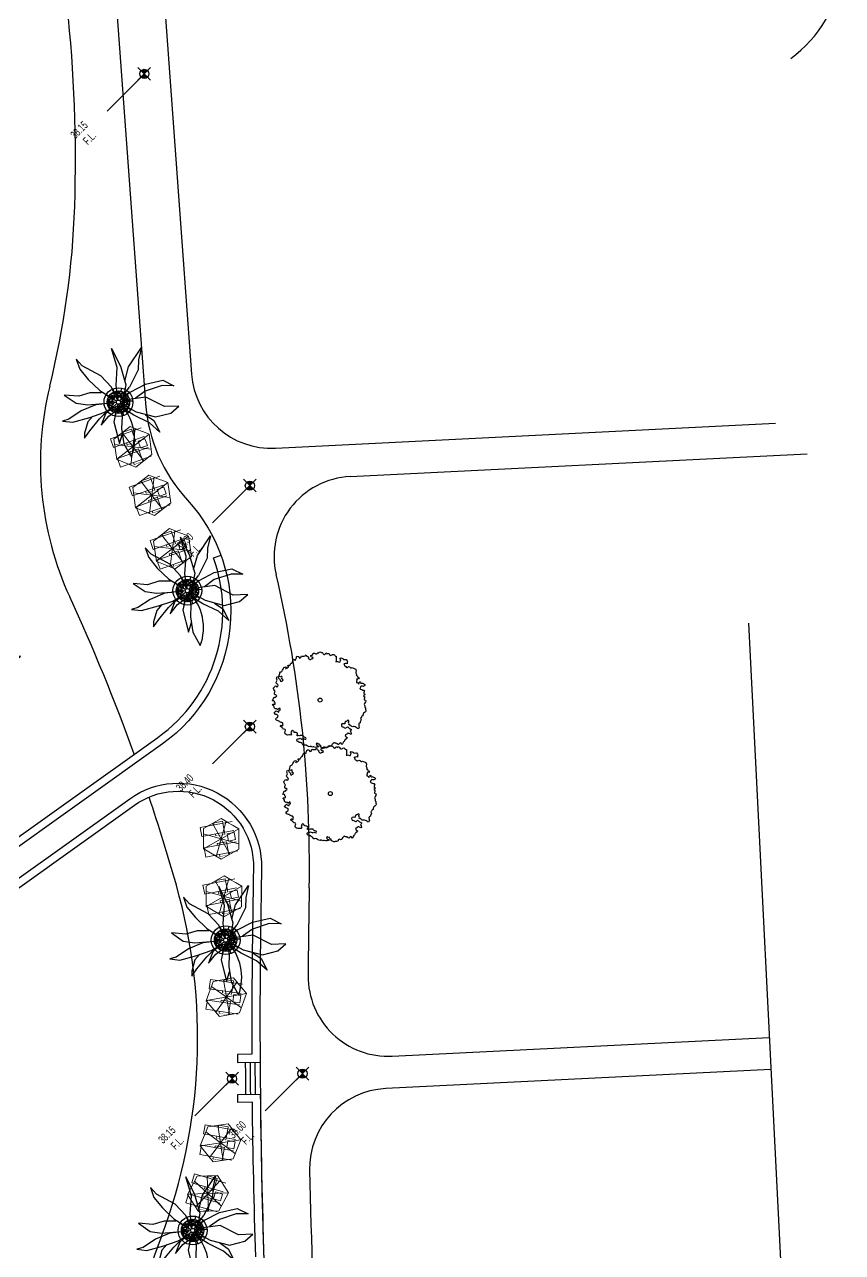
# Model space of a CAD drawing. Extents: x 309418 to 1212698, y 3438380 to 6877191.
# Drawn here: x 606456.4 to 606507.4, y 3438882.4 to 3438959.1 of the extents above; entities that cross this region are included whole.
import ezdxf
from ezdxf.enums import TextEntityAlignment as Align

# ---------------------------------------------------------------- set-up
doc = ezdxf.new("R2010")
doc.units = 0
doc.header["$MEASUREMENT"] = 0
doc.set_wipeout_variables(frame=1)
for name, color, linetype in [('CR-GL$0$CR-SW', 4, 'Continuous'), ('DRAFT LINES', 32, 'Continuous'), ('LA-GNRL-NOTES-Text-03', 240, 'Continuous'), ('LA-HARD-PAVE-HATCH-MARBLE-TYPE (PV - MT-BG-01-AN - RA- ∅ - 01)', 227, 'Continuous'), ('LA-HARD-PAVE-HATCH-WOOD-TYPE( PV - WO-DW-01-∅ - ∅-∅ - 04)', 17, 'Continuous'), ('LA-HARD-PAVE-LINE-01', 30, 'Continuous'), ('LA-PLNT-PALMS', 251, 'Continuous'), ('LA-PLNT-TREE-TRUNK', 52, 'Continuous'), ('LA-RC WALL', 5, 'Continuous'), ('LA-STAIRS', 10, 'Continuous'), ('Tree-Delonix regia', 71, 'Continuous')]:
    doc.layers.add(name, color=color, linetype=linetype)
doc.layers.add('HW-LA-SF-LOUNGE CHAIRS', color=215, linetype='Continuous', lineweight=0)
doc.layers.add('L-CON-SF-CABANA', color=215, linetype='Continuous', lineweight=0)
doc.layers.add('LA-GRAD-Spot Levels', color=7, linetype='Continuous', true_color=0xa50029)
doc.styles.add('TXT- (3)', font='gh-general font.shx', dxfattribs={"width": 0.7})

# ---------------------------------------------------------------- blocks, each defined once
blk = doc.blocks.new('Lounge 1')
at = {"lineweight": 13, "extrusion": (0, 0, -1)}
blk.add_line((0.411, 1.439), (0.411, 0.859), dxfattribs=at)
blk.add_wipeout([(0.29, 0.859), (0.29, 0), (-0.29, 0), (-0.29, 0.859), (-0.411, 0.859), (-0.411, 1.439), (-0.29, 1.439), (-0.29, 2.03), (0.29, 2.03), (0.29, 1.439), (0.411, 1.439), (0.411, 0.859)])
at = {"extrusion": (0, 0, -1)}
for p, q in [((-0.29, 2.03), (-0.29, 0)), ((0.29, 2.03), (0.29, 0)), ((0.29, 0), (-0.29, 0))]:
    blk.add_line(p, q, dxfattribs=at)
at = {"lineweight": 13, "extrusion": (0, 0, -1)}
for p, q in [((-0.29, 1.439), (-0.411, 1.439)), ((-0.411, 1.439), (-0.411, 0.859)), ((-0.29, 0.859), (-0.411, 0.859)), ((0.411, 1.439), (0.29, 1.439)), ((0.411, 0.859), (0.29, 0.859))]:
    blk.add_line(p, q, dxfattribs=at)
blk.add_lwpolyline([(0.29, 1.439), (-0.29, 1.439)])
blk = doc.blocks.new('umbrella')
blk.add_lwpolyline([(-0.328, 1.236), (-1.23, 0.331), (-0.897, -0.902), (0.338, -1.231), (1.239, -0.326), (0.907, 0.907)], close=True)
for points in [[(0.329, -1.229), (-0.331, 1.235)], [(1.074, 0.287), (-1.064, -0.282)]]:
    blk.add_lwpolyline(points)
at = {"layer": 'L-CON-SF-CABANA', "extrusion": (0, 0, -1)}
for p, q in [((0.575, 0.995), (-0.571, -0.989)), ((-0.987, 0.575), (0.996, -0.57))]:
    blk.add_line(p, q, dxfattribs=at)
blk = doc.blocks.new('LA-SIDE TABLE-0')
at = {"layer": 'HW-LA-SF-LOUNGE CHAIRS'}
blk.add_lwpolyline([(-0.161, 0.157), (0.161, -0.157), (-0.153, -0.479), (-0.475, -0.166)], close=True, dxfattribs=at)
blk = doc.blocks.new('*U426')
at = {"layer": 'HW-LA-SF-LOUNGE CHAIRS', "rotation": 192.317488321004}
blk.add_blockref('Lounge 1', (-0.884, 0.99), dxfattribs=at)
blk.add_blockref('Lounge 1', (0.387, 1.267), dxfattribs=at)
at = {"rotation": 236.5277601601422}
blk.add_blockref('LA-SIDE TABLE-0', (0.185, -0.855), dxfattribs=at)
at = {"layer": 'HW-LA-SF-LOUNGE CHAIRS', "rotation": 195.8264815988231}
blk.add_blockref('umbrella', (-0.003, 0.005), dxfattribs=at)
blk = doc.blocks.new('*U430')
at = {"layer": 'HW-LA-SF-LOUNGE CHAIRS', "rotation": 192.317488321004}
blk.add_blockref('Lounge 1', (-0.884, 0.99), dxfattribs=at)
blk.add_blockref('Lounge 1', (0.387, 1.267), dxfattribs=at)
at = {"rotation": 236.5277601601422}
blk.add_blockref('LA-SIDE TABLE-0', (0.185, -0.855), dxfattribs=at)
at = {"layer": 'HW-LA-SF-LOUNGE CHAIRS', "rotation": 195.8264815988231}
blk.add_blockref('umbrella', (-0.003, 0.005), dxfattribs=at)
blk = doc.blocks.new('*U431')
at = {"layer": 'HW-LA-SF-LOUNGE CHAIRS', "rotation": 192.317488321004}
blk.add_blockref('Lounge 1', (-0.884, 0.99), dxfattribs=at)
blk.add_blockref('Lounge 1', (0.387, 1.267), dxfattribs=at)
at = {"rotation": 236.5277601601422}
blk.add_blockref('LA-SIDE TABLE-0', (0.185, -0.855), dxfattribs=at)
at = {"layer": 'HW-LA-SF-LOUNGE CHAIRS', "rotation": 195.8264815988231}
blk.add_blockref('umbrella', (-0.003, 0.005), dxfattribs=at)
blk = doc.blocks.new('*U432')
at = {"layer": 'HW-LA-SF-LOUNGE CHAIRS', "rotation": 183.8388536765383}
blk.add_blockref('Lounge 1', (-0.728, 1.109), dxfattribs=at)
blk.add_blockref('Lounge 1', (0.569, 1.196), dxfattribs=at)
at = {"rotation": 228.0491255156765}
blk.add_blockref('LA-SIDE TABLE-0', (0.057, -0.873), dxfattribs=at)
at = {"layer": 'HW-LA-SF-LOUNGE CHAIRS', "rotation": 187.3478469543574}
blk.add_blockref('umbrella', (-0.002, 0.006), dxfattribs=at)
blk = doc.blocks.new('*U465')
at = {"layer": 'HW-LA-SF-LOUNGE CHAIRS', "rotation": 183.8388536765383}
blk.add_blockref('Lounge 1', (-0.728, 1.109), dxfattribs=at)
blk.add_blockref('Lounge 1', (0.569, 1.196), dxfattribs=at)
at = {"rotation": 228.0491255156765}
blk.add_blockref('LA-SIDE TABLE-0', (0.057, -0.873), dxfattribs=at)
at = {"layer": 'HW-LA-SF-LOUNGE CHAIRS', "rotation": 187.3478469543574}
blk.add_blockref('umbrella', (-0.002, 0.006), dxfattribs=at)
blk = doc.blocks.new('GH-B-LA-PL-PALM')
for p, q in [((-1.517, 2.964), (-2.174, 3.082)), ((-2.174, 3.082), (-1.583, 2.408)), ((-1.583, 2.408), (-1.319, 1.141)), ((-0.725, 2.373), (-1.517, 2.964)), ((-0.226, 1.232), (-0.725, 2.373)), ((-2.808, 1.298), (-2.97, 2.047)), ((-2.97, 2.047), (-2.513, 1.474)), ((-1.933, 0.598), (-2.808, 1.298)), ((-2.513, 1.474), (-1.587, 0.875)), ((-1.587, 0.875), (-0.851, 0.675)), ((-1.319, 1.141), (-0.653, 0.504)), ((-0.022, 0.123), (-0.226, 1.232)), ((-0.955, 0.175), (-1.933, 0.598)), ((-0.955, 0.175), (-0.123, 0.023)), ((-0.653, 0.504), (-0.099, 0.076)), ((-0.585, -0.034), (-1.172, -0.045)), ((0.206, -1.184), (0.662, -1.757)), ((0.662, -1.757), (1.267, -2.163)), ((1.267, -2.163), (1.777, -2.915))]:
    blk.add_line(p, q)
for points in [[(-0.451, 1.808), (-0.499, 2.44), (-0.17, 3.188), (-0.209, 2.316), (0.031, 1.265), (0.106, 0.609)], [(0.075, 0.1), (0.543, 0.728), (1.155, 1.179), (1.809, 1.901), (2.162, 2.778)], [(0.112, 0.054), (1.131, 0.546), (1.977, 1.672), (1.392, 1.44)], [(-0.085, -0.091), (-0.721, -0.772), (-1.64, -1.411), (-2.332, -2.431), (-1.827, -1.319), (-1.132, -0.325), (-0.476, 0.023), (-0.125, 0.006)], [(0.484, -0.064), (1.072, -0.167), (1.803, 0.069), (1.06, 0.076), (0.462, 0.223)], [(-1.27, -0.522), (-2.104, -0.891), (-3.563, -1.025), (-2.852, -0.688), (-2.355, -0.309), (-1.172, -0.045)], [(-0.056, -0.112), (-0.459, -0.92), (-0.598, -1.887), (-0.356, -3.184), (-0.437, -3.729), (-0.092, -3.173), (0.082, -2.348), (0.165, -1.363), (0.015, -0.124)], [(0.089, -0.087), (1.018, -0.999), (1.885, -1.46), (2.766, -1.745), (3.106, -1.976), (2.762, -1.439), (1.868, -0.796), (1.076, -0.298), (0.553, -0.094), (0.123, -0.021)], [(1.777, -2.915), (1.7, -2.02), (1.329, -1.394), (0.682, -0.702)], [(1.682, -0.703), (2.163, -0.713), (2.841, -0.428), (3.079, -0.234), (2.524, -0.261), (1.55, -0.256), (0.968, -0.194)]]:
    blk.add_lwpolyline(points)
blk.add_arc((3.175, -0.24), 3.184, 108.55511, 173.42729)
at = {"layer": 'LA-PLNT-TREE-TRUNK'}
blk.add_circle((0, 0), 0.131, dxfattribs=at)
blk = doc.blocks.new('*U471')
at = {"layer": 'HW-LA-SF-LOUNGE CHAIRS', "rotation": 156.5162076056311}
blk.add_blockref('Lounge 1', (-0.138, 1.32), dxfattribs=at)
blk.add_blockref('Lounge 1', (1.055, 0.802), dxfattribs=at)
at = {"rotation": 200.7264794447693}
blk.add_blockref('LA-SIDE TABLE-0', (-0.35, -0.801), dxfattribs=at)
at = {"layer": 'HW-LA-SF-LOUNGE CHAIRS', "rotation": 160.0252008834503}
blk.add_blockref('umbrella', (0.001, 0.006), dxfattribs=at)
blk = doc.blocks.new('*U472')
at = {"layer": 'HW-LA-SF-LOUNGE CHAIRS', "rotation": 164.4099887935243}
blk.add_blockref('Lounge 1', (-0.317, 1.288), dxfattribs=at)
blk.add_blockref('Lounge 1', (0.935, 0.939), dxfattribs=at)
at = {"rotation": 208.6202606326625}
blk.add_blockref('LA-SIDE TABLE-0', (-0.237, -0.842), dxfattribs=at)
at = {"layer": 'HW-LA-SF-LOUNGE CHAIRS', "rotation": 167.9189820713435}
blk.add_blockref('umbrella', (0, 0.006), dxfattribs=at)
blk = doc.blocks.new('*U474')
at = {"layer": 'HW-LA-SF-LOUNGE CHAIRS', "rotation": 162.8352293196085}
blk.add_blockref('Lounge 1', (-0.282, 1.296), dxfattribs=at)
blk.add_blockref('Lounge 1', (0.96, 0.913), dxfattribs=at)
at = {"rotation": 207.0455011587468}
blk.add_blockref('LA-SIDE TABLE-0', (-0.26, -0.835), dxfattribs=at)
at = {"layer": 'HW-LA-SF-LOUNGE CHAIRS', "rotation": 166.3442225974277}
blk.add_blockref('umbrella', (0, 0.006), dxfattribs=at)
blk = doc.blocks.new('GH-B-LA-HD-FURN-Tree-Pit-140-C2')
blk.add_wipeout([(-0.285, 0.639), (-0.331, 0.617), (-0.371, 0.593), (-0.464, 0.524), (-0.509, 0.48), (-0.547, 0.437), (-0.566, 0.411), (-0.593, 0.373), (-0.614, 0.337), (-0.643, 0.276), (-0.665, 0.22), (-0.683, 0.154), (-0.692, 0.107), (-0.698, 0.047), (-0.7, 0.008), (-0.7, -0.016), (-0.696, -0.075), (-0.684, -0.149), (-0.657, -0.241), (-0.632, -0.301), (-0.605, -0.352), (-0.578, -0.395), (-0.516, -0.473), (-0.43, -0.552), (-0.377, -0.59), (-0.308, -0.629), (-0.192, -0.673), (-0.137, -0.686), (-0.026, -0.7), (0.028, -0.699), (0.16, -0.681), (0.232, -0.66), (0.287, -0.638), (0.411, -0.567), (0.473, -0.516), (0.517, -0.472), (0.565, -0.413), (0.608, -0.346), (0.66, -0.234), (0.679, -0.17), (0.695, -0.08), (0.699, 0.027), (0.674, 0.189), (0.649, 0.262), (0.618, 0.329), (0.576, 0.398), (0.529, 0.458), (0.47, 0.518), (0.414, 0.565), (0.336, 0.614), (0.277, 0.643), (0.234, 0.66), (0.176, 0.677), (0.135, 0.687), (0.1, 0.693), (0.045, 0.699), (0.004, 0.7), (-0.03, 0.699), (-0.071, 0.696), (-0.096, 0.693), (-0.124, 0.689), (-0.195, 0.672)])
at = {"linetype": 'Continuous', "ltscale": 7}
blk.add_circle((0, 0), 0.7, dxfattribs=at)
for centre, radius in [((0, 0), 0.7), ((-0.592, 0.009, 0), 0.0312), ((-0.526, 0.216, 0), 0.0751), ((-0.542, 0.345, 0), 0.0312), ((-0.482, 0.387, 0), 0.0312), ((-0.442, 0.118, 0), 0.0312), ((-0.432, -0.011, 0), 0.0312), ((-0.385, 0.277, 0), 0.0744), ((-0.38, 0.429, 0), 0.0489), ((-0.345, 0.538, 0), 0.0489), ((-0.319, 0.363, 0), 0.0312), ((-0.319, 0.189, 0), 0.0312), ((-0.223, 0.255, 0), 0.0751), ((-0.203, 0.436, 0), 0.0864), ((-0.239, 0.566, 0), 0.0312), ((-0.106, 0.624, 0), 0.0312), ((-0.046, 0.394, 0), 0.0751), ((-0.067, 0.526, 0), 0.0489), ((0.025, 0.561, 0), 0.0312), ((0.091, 0.494, 0), 0.0489), ((0.075, 0.397, 0), 0.0312), ((0.163, 0.33, 0), 0.0312), ((0.221, 0.245, 0), 0.0744), ((0.226, 0.418, 0), 0.0751), ((0.247, 0.56, 0), 0.0312), ((0.336, -0.05, 0), 0.0744), ((0.328, 0.519, 0), 0.0489), ((0.314, 0.186, 0), 0.0312), ((0.342, 0.102, 0), 0.0489), ((0.39, 0.277, 0), 0.0744), ((0.396, 0.429, 0), 0.0489), ((0.498, 0.095, 0), 0.0751), ((0.498, -0.073, 0), 0.0751), ((0.48, 0.346, 0), 0.0312), ((0.553, 0.255, 0), 0.0751), ((0.602, 0.143, 0), 0.0312), ((-0.664, -0.034, 0), 0.0312), ((-0.602, -0.135, 0), 0.0744), ((-0.523, -0.055, 0), 0.0312), ((-0.508, -0.414, 0), 0.0312), ((-0.505, -0.182, 0), 0.0312), ((-0.43, -0.174, 0), 0.0312), ((-0.406, -0.372, 0), 0.0489), ((-0.386, -0.273, 0), 0.0489), ((-0.327, -0.118, 0), 0.0744), ((-0.345, -0.437, 0), 0.0312), ((-0.285, -0.24, 0), 0.0489), ((-0.249, -0.546, 0), 0.0751), ((-0.229, -0.365, 0), 0.0864), ((-0.214, -0.155, 0), 0.0312), ((-0.175, -0.631, 0), 0.0312), ((-0.144, -0.505, 0), 0.0312), ((-0.11, -0.277, 0), 0.0489), ((-0.086, -0.557, 0), 0.0489), ((0.043, -0.574, 0), 0.0751), ((0.028, -0.318, 0), 0.0489), ((0.011, -0.474, 0), 0.0312), ((0.01, -0.669, 0), 0.0312), ((0.049, -0.404, 0), 0.0312), ((0.112, -0.242, 0), 0.0489), ((0.195, -0.556, 0), 0.0744), ((0.2, -0.382, 0), 0.0751), ((0.184, -0.17, 0), 0.0312), ((0.211, -0.253, 0), 0.0489), ((0.255, -0.157, 0), 0.0312), ((0.274, -0.477, 0), 0.0312), ((0.346, -0.263, 0), 0.0489), ((0.37, -0.372, 0), 0.0489), ((0.384, -0.154, 0), 0.0312), ((0.454, -0.455, 0), 0.0312), ((0.456, -0.261, 0), 0.0312), ((0.521, -0.179, 0), 0.0312)]:
    blk.add_circle(centre, radius)
for centre, radius, start, end in [((-0.738, 0.073, 0), 0.0751, 300.56995, 48.13189), ((-0.667, 0.152, 0), 0.0312, 228.25091, 106.0031), ((-0.703, 0.259, 0), 0.0489, 338.95156, 340.5973), ((-0.617, 0.292, 0), 0.0312, 212.38699, 96.93294), ((-0.532, 0.493, 0), 0.0744, 249.8969, 24.44616), ((-0.141, 0.712, 0), 0.0489, 225.13359, 337.31896), ((0.053, 0.676, 0), 0.0744, 161.29619, 9.73208), ((0.228, 0.639, 0), 0.0312, 117.36186, 23.37918), ((0.491, 0.534, 0), 0.0312, 191.31199, 263.52729), ((0.572, 0.436, 0), 0.0864, 143.86727, 290.7577), ((0.676, 0.067, 0), 0.0751, 82.37222, 288.96734), ((-0.683, -0.259, 0), 0.0489, 330.55443, 70.90521), ((-0.558, -0.308, 0), 0.0744, 243.04684, 174.73742), ((-0.568, -0.456, 0), 0.0312, 13.63317, 63.92155), ((-0.411, -0.524, 0), 0.0744, 297.59757, 166.13286), ((-0.345, -0.612, 0), 0.0312, 335.79609, 145.33578), ((-0.126, -0.734, 0), 0.0751, 29.1719, 131.34724), ((0.145, -0.71, 0), 0.0751, 33.568, 169.58741), ((0.364, -0.524, 0), 0.0744, 340.2974, 269.33505), ((0.527, -0.546, 0), 0.0751, 97.23348, 170.67419), ((0.547, -0.365, 0), 0.0864, 29.69595, 262.86872), ((0.661, -0.083, 0), 0.0489, 40.76282, 304.86097), ((0.672, -0.262, 0), 0.0489, 95.69847, 221.74846), ((0.664, -0.168, 0), 0.0312, 47.4763, 284.07386), ((0.73, -0.03, 0), 0.0312, 164.22546, 190.99296)]:
    blk.add_arc(centre, radius, start, end)
blk = doc.blocks.new('P200')
blk.add_lwpolyline([(0, -0.1), (0, 0.1)])
blk = doc.blocks.new('COARSE GRAVEL')
blk.add_wipeout([(0.677, 0.593), (0.693, 0.574), (0.693, 0.574), (0.73, 0.527), (0.758, 0.485), (0.793, 0.425), (0.81, 0.393), (0.831, 0.346), (0.85, 0.297), (0.867, 0.242), (0.883, 0.174), (0.894, 0.105), (0.899, 0.041), (0.9, -0.016), (0.898, -0.066), (0.892, -0.123), (0.88, -0.186), (0.867, -0.24), (0.848, -0.301), (0.82, -0.372), (0.79, -0.431), (0.757, -0.487), (0.72, -0.54), (0.681, -0.589), (0.641, -0.632), (0.605, -0.666), (0.579, -0.689), (0.53, -0.728), (0.477, -0.763), (0.444, -0.783), (0.404, -0.804), (0.374, -0.819), (0.305, -0.847), (0.25, -0.865), (0.153, -0.887), (0.088, -0.896), (0.02, -0.9), (-0.062, -0.898), (-0.179, -0.882), (-0.241, -0.867), (-0.295, -0.85), (-0.358, -0.826), (-0.43, -0.791), (-0.464, -0.771), (-0.526, -0.731), (-0.571, -0.696), (-0.616, -0.656), (-0.68, -0.59), (-0.714, -0.548), (-0.748, -0.5), (-0.791, -0.43), (-0.832, -0.343), (-0.866, -0.245), (-0.889, -0.14), (-0.899, -0.041), (-0.897, 0.077), (-0.881, 0.186), (-0.856, 0.277), (-0.839, 0.326), (-0.811, 0.39), (-0.778, 0.452), (-0.742, 0.509), (-0.702, 0.563), (-0.651, 0.621), (-0.592, 0.678), (-0.491, 0.754), (-0.4, 0.806), (-0.329, 0.838), (-0.192, 0.879), (-0.105, 0.894), (0.013, 0.9), (0.085, 0.896), (0.203, 0.877), (0.251, 0.864), (0.353, 0.828), (0.407, 0.803), (0.424, 0.794), (0.47, 0.768), (0.49, 0.755), (0.524, 0.732), (0.558, 0.706), (0.616, 0.656), (0.651, 0.622)])
at = {"rotation": 45.00000000604048}
blk.add_blockref('GH-B-LA-HD-FURN-Tree-Pit-140-C2', (0, 0), dxfattribs=at)
at = {"layer": 'LA-HARD-PAVE-HATCH-WOOD-TYPE( PV - WO-DW-01-∅ - ∅-∅ - 04)'}
blk.add_circle((0, 0), 0.9, dxfattribs=at)
at = {"layer": 'LA-HARD-PAVE-LINE-01'}
blk.add_circle((0, 0), 0.7, dxfattribs=at)
at = {"layer": 'LA-HARD-PAVE-HATCH-WOOD-TYPE( PV - WO-DW-01-∅ - ∅-∅ - 04)'}
for p, rotation in [((-0.24, 0.763), 197.4295865630063), ((0.252, 0.759), 161.6197243753375), ((-0.8, 0.013), 269.0493109383438), ((-0.641, 0.479), 233.239448750675), ((0.649, 0.468), 125.8098621876688), ((-0.656, -0.457), 304.8591731260126), ((-0.265, -0.755), 340.6690353136814), ((0.227, -0.767), 16.47889750135008), ((0.633, -0.489), 52.28875968901892), ((0.8, -0.027), 88.09862187668766)]:
    blk.add_blockref('P200', p, dxfattribs=dict(at, rotation=rotation))
blk = doc.blocks.new('*U27')
for points in [[(0, -0.00113, -0.414214), (-0.00113, 0), (0, 0)], [(0, 0.00113, -0.414214), (0.00113, 0), (0, 0)]]:
    blk.add_hatch(color=256).paths.add_polyline_path(points)
for p, q in [((-0.01314, 0), (-0.00113, 0)), ((-0.00225, 0), (0.00225, 0)), ((0, 0.00225), (0, -0.00225))]:
    blk.add_line(p, q)
blk.add_circle((0, 0), 0.00113)
at = {"layer": 'LA-GNRL-NOTES-Text-03', "style": 'TXT- (3)', "width": 0.7}
blk.add_attdef('LEVEL', text='', height=0.002, dxfattribs=at).set_placement((-0.00713, -0.00038), align=Align.BOTTOM_CENTER)
blk.add_attdef('TYPE', text='', height=0.002, dxfattribs=at).set_placement((-0.00713, -0.00042), align=Align.TOP_CENTER)
blk = doc.blocks.new('Delonix regia')
at = {"linetype": 'Continuous'}
blk.add_lwpolyline([(2.746, -0.535), (2.736, -0.575), (2.722, -0.616), (2.664, -0.605), (2.668, -0.648), (2.68, -0.697), (2.659, -0.734), (2.623, -0.79), (2.679, -0.804), (2.666, -0.866), (2.599, -0.87), (2.571, -0.833), (2.505, -0.801), (2.5, -0.85), (2.456, -0.861), (2.399, -0.882), (2.358, -0.933), (2.388, -0.966), (2.392, -1.03), (2.362, -1.086), (2.408, -1.09), (2.458, -1.056), (2.512, -1.06), (2.55, -1.08), (2.55, -1.08), (2.55, -1.08), (2.486, -1.111), (2.507, -1.185), (2.541, -1.221), (2.585, -1.246), (2.588, -1.292), (2.596, -1.351), (2.604, -1.444), (2.555, -1.441), (2.514, -1.423), (2.467, -1.426), (2.422, -1.361), (2.392, -1.317), (2.321, -1.31), (2.249, -1.337), (2.204, -1.346), (2.208, -1.393), (2.239, -1.477), (2.272, -1.547), (2.302, -1.59), (2.312, -1.635), (2.27, -1.65), (2.232, -1.678), (2.186, -1.702), (2.151, -1.736), (2.166, -1.812), (2.1, -1.837), (2.038, -1.819), (2.019, -1.86), (2.035, -1.902), (1.996, -1.944), (1.958, -1.972), (1.91, -1.99), (1.87, -2.012), (1.902, -2.096), (1.885, -2.143), (1.825, -2.166), (1.71, -2.188), (1.662, -2.206), (1.629, -2.3), (1.596, -2.34), (1.56, -2.374), (1.55, -2.419), (1.503, -2.477), (1.425, -2.561), (1.385, -2.583), (1.299, -2.574), (1.226, -2.56), (1.175, -2.572), (1.118, -2.601), (1.074, -2.631), (1.024, -2.608), (0.972, -2.614), (0.928, -2.644), (0.877, -2.635), (0.846, -2.681), (0.827, -2.722), (0.737, -2.756), (0.695, -2.772), (0.652, -2.802), (0.576, -2.782), (0.529, -2.786), (0.431, -2.891), (0.385, -2.949), (0.34, -2.959), (0.295, -2.948), (0.268, -2.911), (0.284, -2.864), (0.274, -2.819), (0.248, -2.747), (0.225, -2.687), (0.197, -2.649), (0.156, -2.631), (0.132, -2.585), (0.108, -2.539), (0.119, -2.494), (0.127, -2.443), (0.093, -2.407), (0.09, -2.361), (0.132, -2.345), (0.149, -2.298), (0.191, -2.248), (0.24, -2.23), (0.264, -2.186), (0.236, -2.128), (0.181, -2.128), (0.134, -2.112), (0.106, -2.074), (0.054, -2.08), (-0.004, -2.109), (-0.04, -2.142), (-0.077, -2.115), (-0.112, -2.06), (-0.176, -2.015), (-0.231, -2.015), (-0.275, -2.08), (-0.292, -2.127), (-0.282, -2.171), (-0.237, -2.202), (-0.255, -2.243), (-0.236, -2.332), (-0.193, -2.357), (-0.147, -2.367), (-0.102, -2.378), (-0.061, -2.397), (-0.058, -2.443), (-0.068, -2.488), (-0.076, -2.539), (-0.055, -2.579), (-0.043, -2.629), (-0.027, -2.672), (-0.063, -2.705), (-0.108, -2.695), (-0.158, -2.707), (-0.169, -2.752), (-0.196, -2.789), (-0.214, -2.83), (-0.25, -2.864), (-0.291, -2.845), (-0.295, -2.799), (-0.319, -2.753), (-0.334, -2.711), (-0.346, -2.661), (-0.393, -2.664), (-0.442, -2.662), (-0.532, -2.641), (-0.58, -2.659), (-0.585, -2.756), (-0.574, -2.821), (-0.63, -2.855), (-0.732, -2.839), (-0.793, -2.82), (-0.837, -2.85), (-0.881, -2.86), (-0.929, -2.844), (-1.068, -2.875), (-1.12, -2.881), (-1.124, -2.834), (-1.099, -2.791), (-1.122, -2.731), (-1.179, -2.725), (-1.272, -2.732), (-1.287, -2.69), (-1.279, -2.639), (-1.313, -2.603), (-1.31, -2.555), (-1.344, -2.519), (-1.36, -2.477), (-1.382, -2.437), (-1.427, -2.427), (-1.471, -2.436), (-1.524, -2.422), (-1.601, -2.437), (-1.651, -2.449), (-1.691, -2.416), (-1.695, -2.369), (-1.764, -2.326), (-1.764, -2.326), (-1.808, -2.312), (-1.842, -2.34), (-1.892, -2.329), (-1.931, -2.305), (-1.966, -2.273), (-1.994, -2.238), (-2.044, -2.226), (-2.072, -2.191), (-2.089, -2.145), (-2.112, -2.085), (-2.136, -2.019), (-2.092, -1.995), (-2.057, -1.967), (-2.079, -1.929), (-2.092, -1.874), (-2.071, -1.828), (-2.048, -1.789), (-2.098, -1.777), (-2.108, -1.728), (-2.099, -1.672), (-2.182, -1.673), (-2.205, -1.712), (-2.226, -1.757), (-2.187, -1.864), (-2.201, -1.907), (-2.246, -1.886), (-2.281, -1.853), (-2.323, -1.824), (-2.373, -1.789), (-2.415, -1.699), (-2.436, -1.662), (-2.479, -1.647), (-2.511, -1.561), (-2.531, -1.508), (-2.588, -1.499), (-2.628, -1.431), (-2.645, -1.346), (-2.663, -1.277), (-2.68, -1.231), (-2.745, -1.179), (-2.773, -1.144), (-2.774, -1.1), (-2.759, -1.018), (-2.776, -0.934), (-2.777, -0.889), (-2.808, -0.847), (-2.828, -0.794), (-2.852, -0.728), (-2.861, -0.685), (-2.849, -0.636), (-2.807, -0.605), (-2.765, -0.597), (-2.724, -0.627), (-2.685, -0.65), (-2.639, -0.671), (-2.594, -0.692), (-2.585, -0.734), (-2.567, -0.803), (-2.559, -0.845), (-2.512, -0.85), (-2.466, -0.871), (-2.441, -0.937), (-2.397, -0.996), (-2.354, -0.988), (-2.336, -0.936), (-2.366, -0.856), (-2.385, -0.803), (-2.371, -0.76), (-2.375, -0.709), (-2.399, -0.665), (-2.434, -0.632), (-2.465, -0.591), (-2.51, -0.57), (-2.537, -0.519), (-2.582, -0.498), (-2.611, -0.464), (-2.558, -0.421), (-2.507, -0.395), (-2.484, -0.356), (-2.507, -0.274), (-2.545, -0.212), (-2.573, -0.178), (-2.539, -0.149), (-2.556, -0.103), (-2.551, -0.056), (-2.552, -0.011), (-2.602, 0.001), (-2.656, 0.003), (-2.686, -0.038), (-2.733, -0.033), (-2.767, -0.083), (-2.788, -0.129), (-2.846, -0.136), (-2.889, -0.061), (-2.924, -0.028), (-2.98, 0.019), (-3.016, 0.096), (-3.039, 0.178), (-2.996, 0.225), (-2.908, 0.273), (-2.844, 0.304), (-2.832, 0.354), (-2.864, 0.418), (-2.903, 0.441), (-2.888, 0.484), (-2.865, 0.523), (-2.882, 0.569), (-2.882, 0.569), (-2.865, 0.616), (-2.877, 0.66), (-2.893, 0.702), (-2.854, 0.725), (-2.806, 0.726), (-2.782, 0.674), (-2.761, 0.629), (-2.698, 0.683), (-2.656, 0.699), (-2.634, 0.755), (-2.635, 0.807), (-2.674, 0.827), (-2.698, 0.905), (-2.69, 0.952), (-2.699, 1.001), (-2.729, 1.046), (-2.749, 1.1), (-2.765, 1.155), (-2.755, 1.22), (-2.691, 1.261), (-2.651, 1.246), (-2.601, 1.229), (-2.537, 1.244), (-2.493, 1.265), (-2.484, 1.312), (-2.502, 1.384), (-2.523, 1.428), (-2.54, 1.474), (-2.536, 1.545), (-2.484, 1.582), (-2.441, 1.572), (-2.396, 1.567), (-2.35, 1.571), (-2.336, 1.524), (-2.327, 1.475), (-2.313, 1.428), (-2.294, 1.387), (-2.215, 1.434), (-2.172, 1.459), (-2.143, 1.404), (-2.084, 1.479), (-2.097, 1.526), (-2.188, 1.536), (-2.232, 1.55), (-2.218, 1.616), (-2.27, 1.662), (-2.295, 1.705), (-2.297, 1.757), (-2.277, 1.799), (-2.236, 1.827), (-2.222, 1.907), (-2.236, 1.98), (-2.17, 1.978), (-2.117, 1.929), (-2.079, 1.899), (-2.018, 1.944), (-2.022, 2.003), (-1.982, 2.035), (-1.991, 2.084), (-2.011, 2.125), (-2.041, 2.157), (-1.986, 2.174), (-1.937, 2.183), (-1.898, 2.206), (-1.829, 2.232), (-1.785, 2.209), (-1.78, 2.159), (-1.701, 2.171), (-1.661, 2.155), (-1.614, 2.182), (-1.613, 2.225), (-1.642, 2.258), (-1.642, 2.258), (-1.667, 2.295), (-1.655, 2.339), (-1.596, 2.406), (-1.544, 2.42), (-1.5, 2.436), (-1.475, 2.491), (-1.461, 2.575), (-1.451, 2.624), (-1.402, 2.659), (-1.358, 2.647), (-1.315, 2.652), (-1.269, 2.652), (-1.222, 2.647), (-1.217, 2.604), (-1.229, 2.56), (-1.182, 2.555), (-1.157, 2.519), (-1.077, 2.56), (-1.077, 2.605), (-1.067, 2.654), (-1.067, 2.699), (-1.019, 2.768), (-0.941, 2.803), (-0.896, 2.803), (-0.863, 2.866), (-0.848, 2.917), (-0.779, 2.943), (-0.727, 2.956), (-0.709, 2.906), (-0.746, 2.825), (-0.741, 2.781), (-0.746, 2.734), (-0.777, 2.666), (-0.801, 2.623), (-0.774, 2.566), (-0.729, 2.566), (-0.689, 2.535), (-0.624, 2.559), (-0.609, 2.61), (-0.639, 2.644), (-0.606, 2.691), (-0.559, 2.702), (-0.529, 2.742), (-0.552, 2.79), (-0.606, 2.798), (-0.613, 2.846), (-0.642, 2.88), (-0.589, 2.934), (-0.538, 2.948), (-0.47, 2.979), (-0.434, 3.003), (-0.379, 3.007), (-0.338, 2.988), (-0.297, 2.97), (-0.202, 2.988), (-0.133, 3.014), (-0.083, 3.032), (-0.03, 3.041), (0.02, 3.014), (0.061, 2.996), (0.072, 2.949), (0.007, 2.913), (-0.043, 2.895), (0.009, 2.892), (0.054, 2.908), (0.075, 2.866), (0.141, 2.856), (0.19, 2.846), (0.224, 2.876), (0.194, 2.91), (0.237, 2.948), (0.281, 2.92), (0.326, 2.846), (0.425, 2.883), (0.475, 2.885), (0.52, 2.856), (0.596, 2.879), (0.664, 2.91), (0.711, 2.933), (0.76, 2.94), (0.792, 2.867), (0.777, 2.817), (0.865, 2.838), (0.943, 2.873), (0.999, 2.905), (1.042, 2.91), (1.084, 2.858), (1.101, 2.813), (1.084, 2.767), (1.062, 2.72), (1.108, 2.703), (1.151, 2.679), (1.209, 2.706), (1.251, 2.728), (1.268, 2.683), (1.303, 2.651), (1.327, 2.615), (1.327, 2.615), (1.357, 2.583), (1.398, 2.554), (1.447, 2.564), (1.496, 2.553), (1.491, 2.506), (1.456, 2.478), (1.491, 2.385), (1.477, 2.342), (1.433, 2.318), (1.443, 2.232), (1.44, 2.178), (1.475, 2.146), (1.538, 2.139), (1.583, 2.118), (1.611, 2.084), (1.655, 2.107), (1.637, 2.176), (1.617, 2.229), (1.629, 2.278), (1.661, 2.313), (1.704, 2.299), (1.738, 2.267), (1.788, 2.255), (1.823, 2.283), (1.883, 2.283), (1.923, 2.237), (1.957, 2.145), (1.981, 2.101), (2.028, 2.096), (2.078, 2.084), (2.119, 2.055), (2.163, 2.056), (2.206, 2.042), (2.226, 1.989), (2.246, 1.936), (2.274, 1.902), (2.278, 1.85), (2.257, 1.805), (2.252, 1.758), (2.287, 1.726), (2.325, 1.703), (2.372, 1.72), (2.416, 1.721), (2.434, 1.675), (2.419, 1.632), (2.471, 1.614), (2.506, 1.582), (2.508, 1.537), (2.479, 1.451), (2.497, 1.405), (2.538, 1.375), (2.583, 1.355), (2.626, 1.341), (2.67, 1.304), (2.683, 1.249), (2.671, 1.199), (2.673, 1.155), (2.701, 1.12), (2.643, 1.053), (2.544, 0.956), (2.469, 0.913), (2.435, 0.885), (2.476, 0.855), (2.517, 0.826), (2.548, 0.762), (2.566, 0.716), (2.604, 0.692), (2.684, 0.722), (2.732, 0.755), (2.734, 0.809), (2.766, 0.843), (2.812, 0.823), (2.843, 0.759), (2.866, 0.677), (2.861, 0.63), (2.942, 0.555), (2.97, 0.52), (2.958, 0.41), (2.935, 0.372), (2.891, 0.348), (2.859, 0.313), (2.812, 0.296), (2.786, 0.346), (2.745, 0.376), (2.7, 0.397), (2.676, 0.441), (2.651, 0.386), (2.637, 0.343), (2.602, 0.315), (2.626, 0.271), (2.63, 0.22), (2.612, 0.168), (2.646, 0.136), (2.689, 0.122), (2.739, 0.11), (2.77, 0.047), (2.771, 0.002), (2.766, -0.045), (2.803, -0.084), (2.849, -0.105), (2.869, -0.157), (2.913, -0.276), (2.93, -0.323), (2.9, -0.364), (2.886, -0.407), (2.845, -0.437), (2.799, -0.455), (2.766, -0.489)], close=True, dxfattribs=at)
blk.add_circle((0, 0), 0.122, dxfattribs=at)

msp = doc.modelspace()

# ---------------------------------------------------------------- linework, layer by layer
at = {"layer": 'CR-GL$0$CR-SW'}
msp.add_line((606501.59205, 3438921.67041), (606506.63878, 3438820.39608), dxfattribs=at)
at = {"layer": 'DRAFT LINES'}
msp.add_line((606476.72623, 3438930.83371), (606505.24545, 3438932.25491), dxfattribs=at)
for points in [[(606463.63939, 3438971.1982, -0.03772955), (606465.03857, 3438961.80754), (606466.82283, 3438937.23529, 0.40758217), (606472.05855, 3438932.60359), (606503.26225, 3438934.15856)], [(606445.68295, 3438824.15681, -0.30358472), (606431.9199, 3438841.90549), (606430.97797, 3438855.32015, -0.14881912), (606433.60683, 3438866.7867, 0.14545462), (606437.248, 3438882.20194), (606437.01236, 3438886.33673, -0.25737894), (606441.26862, 3438895.21818), (606462.96985, 3438910.71348, -0.61719299), (606471.19042, 3438906.37243, 0.02568605), (606472.59294, 3438860.21172, 0.16337551), (606477.47861, 3438848.83483, -0.17919846), (606481.68292, 3438838.15015, -0.00033594), (606481.83716, 3438830.27232, -0.40149233), (606472.27639, 3438819.89944, -0.40149233)], [(606474.16667, 3438905.1359, 0.00306747), (606474.09965, 3438899.65439, 0.43067698), (606479.34841, 3438894.63014), (606502.88109, 3438895.80283)], [(606502.98063, 3438893.80531), (606478.94084, 3438892.60735, 0.40583438), (606474.19081, 3438887.50806, 0.01516033), (606475.58292, 3438860.45665, 0.0239141), (606475.78612, 3438858.89697, 0.37732056), (606480.95653, 3438854.78539), (606504.86571, 3438855.97684)]]:
    msp.add_lwpolyline(points, format="xyb", dxfattribs=at)
at = {"layer": 'DRAFT LINES', "color": 4}
for centre, radius, start, end in [((606369.57821, 3438950.63261), 90, 358.1340821, 14.1235355), ((606405.55912, 3438949.46043), 54, 346.0964625, 358.1340821), ((606477.39104, 3438931.67912), 20, 166.0964625, 204.717094), ((606346.58382, 3438871.46723), 124, 19.8098983, 24.7171137), ((606346.58382, 3438871.46723), 124, 15.8391858, 18.5015798)]:
    msp.add_arc(centre, radius, start, end, dxfattribs=at)
at = {"layer": 'DRAFT LINES'}
for centre, radius, start, end in [((606499.51119, 3438963.41845), 8, 306.0581317, 352.6314578), ((606476.97509, 3438925.83991), 5, 92.8528523, 193.0792177), ((606394.18015, 3438906.60458), 80, 358.9480761, 13.0792177)]:
    msp.add_arc(centre, radius, start, end, dxfattribs=at)
at = {"layer": 'LA-STAIRS'}
for points in [[(606470.21573, 3438892.24752, -0.00110943), (606470.19938, 3438894.24746)], [(606470.51573, 3438892.24931, -0.00111017), (606470.49937, 3438894.24925)], [(606470.81572, 3438892.25243, -0.00111017), (606470.79937, 3438894.25104, -0.00111017)]]:
    msp.add_lwpolyline(points, format="xyb", dxfattribs=at)

# ---------------------------------------------------------------- block references
at = {"layer": 'HW-LA-SF-LOUNGE CHAIRS', "rotation": 97.11939460951163}
msp.add_blockref('*U426', (606465.63401, 3438926.33223), dxfattribs=at)
at = {"layer": 'LA-GRAD-Spot Levels'}
ref = msp.add_blockref('*U27', (606463.87218, 3438955.98558), dxfattribs=dict(at, xscale=250.0000000000001, yscale=250.0000000000001, zscale=250.0000000000001, rotation=45))
ref.add_attrib('LEVEL', '38.15', dxfattribs={"layer": 'LA-GNRL-NOTES-Text-03', "height": 0.5, "rotation": 45, "style": 'TXT- (3)', "width": 0.7}).set_placement((606460.08844, 3438952.20184), align=Align.BOTTOM_CENTER)
ref.add_attrib('TYPE', 'F.L.', dxfattribs={"layer": 'LA-GNRL-NOTES-Text-03', "height": 0.5, "rotation": 45, "style": 'TXT- (3)', "width": 0.7}).set_placement((606460.27712, 3438952.14719), align=Align.TOP_CENTER)
ref = msp.add_blockref('*U27', (606470.46304, 3438915.21255), dxfattribs=dict(at, xscale=250.0000000000001, yscale=250.0000000000001, zscale=250.0000000000001, rotation=45))
ref.add_attrib('LEVEL', '38.40', dxfattribs={"layer": 'LA-GNRL-NOTES-Text-03', "height": 0.5, "rotation": 45, "style": 'TXT- (3)', "width": 0.7}).set_placement((606466.6793, 3438911.42881), align=Align.BOTTOM_CENTER)
ref.add_attrib('TYPE', 'F.L.', dxfattribs={"layer": 'LA-GNRL-NOTES-Text-03', "height": 0.5, "rotation": 45, "style": 'TXT- (3)', "width": 0.7}).set_placement((606466.86797, 3438911.37416), align=Align.TOP_CENTER)
at = {"layer": 'LA-PLNT-PALMS', "rotation": 231.1357011280185}
msp.add_blockref('GH-B-LA-PL-PALM', (606452.38566, 3438919.86617), dxfattribs=at)
at = {"layer": 'Tree-Delonix regia', "rotation": 47.46426310588033}
for p in [(606474.84396, 3438916.87268), (606475.48794, 3438911.03029)]:
    msp.add_blockref('Delonix regia', p, dxfattribs=at)

# ---------------------------------------------------------------- next in the draw order: block references
at = {"layer": 'HW-LA-SF-LOUNGE CHAIRS', "rotation": 97.11939460951163}
for name, p in [('*U430', (606464.34202, 3438929.67166)), ('*U432', (606468.67476, 3438908.2104)), ('*U465', (606468.84856, 3438904.61749)), ('*U472', (606469.00622, 3438898.32031)), ('*U471', (606467.85129, 3438886.05464))]:
    msp.add_blockref(name, p, dxfattribs=at)
at = {"layer": 'LA-HARD-PAVE-HATCH-MARBLE-TYPE (PV - MT-BG-01-AN - RA- ∅ - 01)', "rotation": 6.135701135505339}
msp.add_blockref('COARSE GRAVEL', (606466.56361, 3438923.70748), dxfattribs=at)

# ---------------------------------------------------------------- next in the draw order: block references
at = {"layer": 'HW-LA-SF-LOUNGE CHAIRS', "rotation": 97.11939460951163}
for name, p in [('*U431', (606463.16713, 3438932.69585)), ('*U474', (606468.63985, 3438889.22386))]:
    msp.add_blockref(name, p, dxfattribs=at)
at = {"layer": 'LA-GRAD-Spot Levels'}
ref = msp.add_blockref('*U27', (606470.46304, 3438930.26821), dxfattribs=dict(at, xscale=250.0000000000001, yscale=250.0000000000001, zscale=250.0000000000001, rotation=45))
ref.add_attrib('LEVEL', '38.30', dxfattribs={"layer": 'LA-GNRL-NOTES-Text-03', "height": 0.5, "rotation": 45, "style": 'TXT- (3)', "width": 0.7}).set_placement((606466.6793, 3438926.48447), align=Align.BOTTOM_CENTER)
ref.add_attrib('TYPE', 'F.L.', dxfattribs={"layer": 'LA-GNRL-NOTES-Text-03', "height": 0.5, "rotation": 45, "style": 'TXT- (3)', "width": 0.7}).set_placement((606466.86797, 3438926.42982), align=Align.TOP_CENTER)
at = {"layer": 'LA-HARD-PAVE-HATCH-MARBLE-TYPE (PV - MT-BG-01-AN - RA- ∅ - 01)', "rotation": 6.135701135505339}
for p in [(606468.95111, 3438901.8789), (606466.89057, 3438883.74638)]:
    msp.add_blockref('COARSE GRAVEL', p, dxfattribs=at)
at = {"layer": 'LA-PLNT-PALMS', "rotation": 231.1357011280185}
msp.add_blockref('GH-B-LA-PL-PALM', (606466.56361, 3438923.70748), dxfattribs=at)

# ---------------------------------------------------------------- next in the draw order: linework, layer by layer
at = {"layer": 'DRAFT LINES', "color": 4}
for centre, radius, start, end in [((606432.20463, 3438895.75874), 35, 339.2021956, 15.8391858), ((606498.57822, 3438870.54869), 36, 159.2021956, 218.9002496)]:
    msp.add_arc(centre, radius, start, end, dxfattribs=at)
at = {"layer": 'LA-RC WALL'}
for points in [[(606447.76171, 3438902.43482), (606464.71434, 3438914.53948, 0.33718375), (606468.18908, 3438925.76098), (606468.66413, 3438925.92344)], [(606448.92533, 3438900.07091), (606463.2604, 3438910.30656, -0.61719299), (606470.69053, 3438906.38292, 0.00645926), (606470.59667, 3438894.74984), (606469.69668, 3438894.74447, 0.00027828), (606469.6994, 3438894.24226), (606471.09489, 3438894.25677)], [(606470.83613, 3438882.08911, -0.00536525), (606470.62121, 3438891.74993), (606469.72121, 3438891.74457, -0.00027582), (606469.71576, 3438892.24232), (606471.11569, 3438892.25688, 0.00576171), (606471.3429, 3438881.89365, -0.00564385)]]:
    msp.add_lwpolyline(points, format="xyb", dxfattribs=at)

# ---------------------------------------------------------------- next in the draw order: block references
at = {"layer": 'LA-GRAD-Spot Levels'}
ref = msp.add_blockref('*U27', (606473.7486, 3438893.54058), dxfattribs=dict(at, xscale=250.0000000000001, yscale=250.0000000000001, zscale=250.0000000000001, rotation=45))
ref.add_attrib('LEVEL', '38.60', dxfattribs={"layer": 'LA-GNRL-NOTES-Text-03', "height": 0.5, "rotation": 45, "style": 'TXT- (3)', "width": 0.7}).set_placement((606469.96486, 3438889.75684), align=Align.BOTTOM_CENTER)
ref.add_attrib('TYPE', 'F.L.', dxfattribs={"layer": 'LA-GNRL-NOTES-Text-03', "height": 0.5, "rotation": 45, "style": 'TXT- (3)', "width": 0.7}).set_placement((606470.15353, 3438889.70219), align=Align.TOP_CENTER)
ref = msp.add_blockref('*U27', (606469.35358, 3438893.22428), dxfattribs=dict(at, xscale=250.0000000000001, yscale=250.0000000000001, zscale=250.0000000000001, rotation=45))
ref.add_attrib('LEVEL', '38.15', dxfattribs={"layer": 'LA-GNRL-NOTES-Text-03', "height": 0.5, "rotation": 45, "style": 'TXT- (3)', "width": 0.7}).set_placement((606465.56984, 3438889.44054), align=Align.BOTTOM_CENTER)
ref.add_attrib('TYPE', 'F.L.', dxfattribs={"layer": 'LA-GNRL-NOTES-Text-03', "height": 0.5, "rotation": 45, "style": 'TXT- (3)', "width": 0.7}).set_placement((606465.75852, 3438889.38589), align=Align.TOP_CENTER)
at = {"layer": 'LA-HARD-PAVE-HATCH-MARBLE-TYPE (PV - MT-BG-01-AN - RA- ∅ - 01)', "rotation": 6.135701135505339}
msp.add_blockref('COARSE GRAVEL', (606462.26177, 3438935.47995), dxfattribs=at)
at = {"layer": 'LA-PLNT-PALMS', "rotation": 231.1357011280185}
for p in [(606468.95111, 3438901.8789), (606466.89057, 3438883.74638)]:
    msp.add_blockref('GH-B-LA-PL-PALM', p, dxfattribs=at)

# ---------------------------------------------------------------- next in the draw order: linework, layer by layer
at = {"layer": 'DRAFT LINES'}
msp.add_lwpolyline([(606466.5729, 3438929.35177, -0.45140774), (606465.00484, 3438914.13253), (606444.26136, 3438899.32109, -0.59061039), (606436.04806, 3438903.25715), (606434.61036, 3438928.48447, -0.1009083), (606437.06222, 3438945.36878, 0.17716116), (606436.96786, 3438963.0371, -0.2319898), (606439.12098, 3438984.52021, -0.58915525), (606456.06908, 3438983.67509, -0.09621344), (606462.04644, 3438961.59027), (606463.94747, 3438935.41005, 0.16982833)], format="xyb", close=True, dxfattribs=at)

# ---------------------------------------------------------------- next in the draw order: block references
at = {"layer": 'LA-PLNT-PALMS', "rotation": 231.1357011280185}
msp.add_blockref('GH-B-LA-PL-PALM', (606462.26177, 3438935.47995), dxfattribs=at)

doc.saveas('drawing.dxf')
